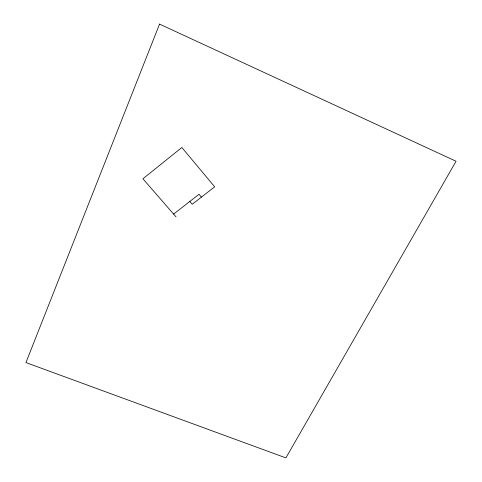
<?xml version="1.0" encoding="UTF-8"?>
<svg xmlns="http://www.w3.org/2000/svg" width="482" height="482" viewBox="0 0 482 482"><rect width="100%" height="100%" fill="white"/><g stroke="black" fill="none" stroke-linecap="round" stroke-linejoin="round"><path stroke-width="0.72" d="M173.616 214.092L199.036 194.27L201.434 197.108M176.038 216.87L142.901 178.786L181.859 147.492L214.671 186.817L192.264 204.248L189.854 201.434M159.548 24.1L25.944 362.584L285.904 457.9L456.056 161.259L159.548 24.1"/></g></svg>
